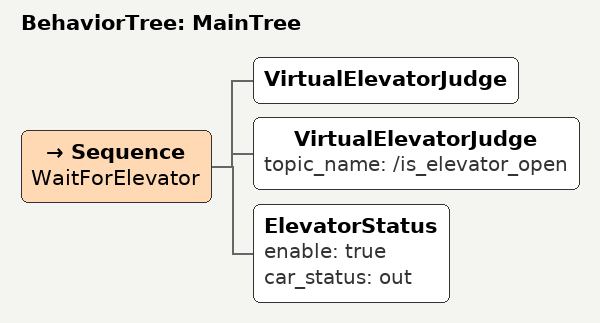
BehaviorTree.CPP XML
<root main_tree_to_execute="MainTree">
  <BehaviorTree ID="MainTree">
    <Sequence name="WaitForElevator">
      <!-- 使用默认参数 -->
      <VirtualElevatorJudge/>
      <VirtualElevatorJudge topic_name="/is_elevator_open"/>
      <ElevatorStatus enable="true"
                     car_status="out"/>
    </Sequence>
  </BehaviorTree>
</root>
